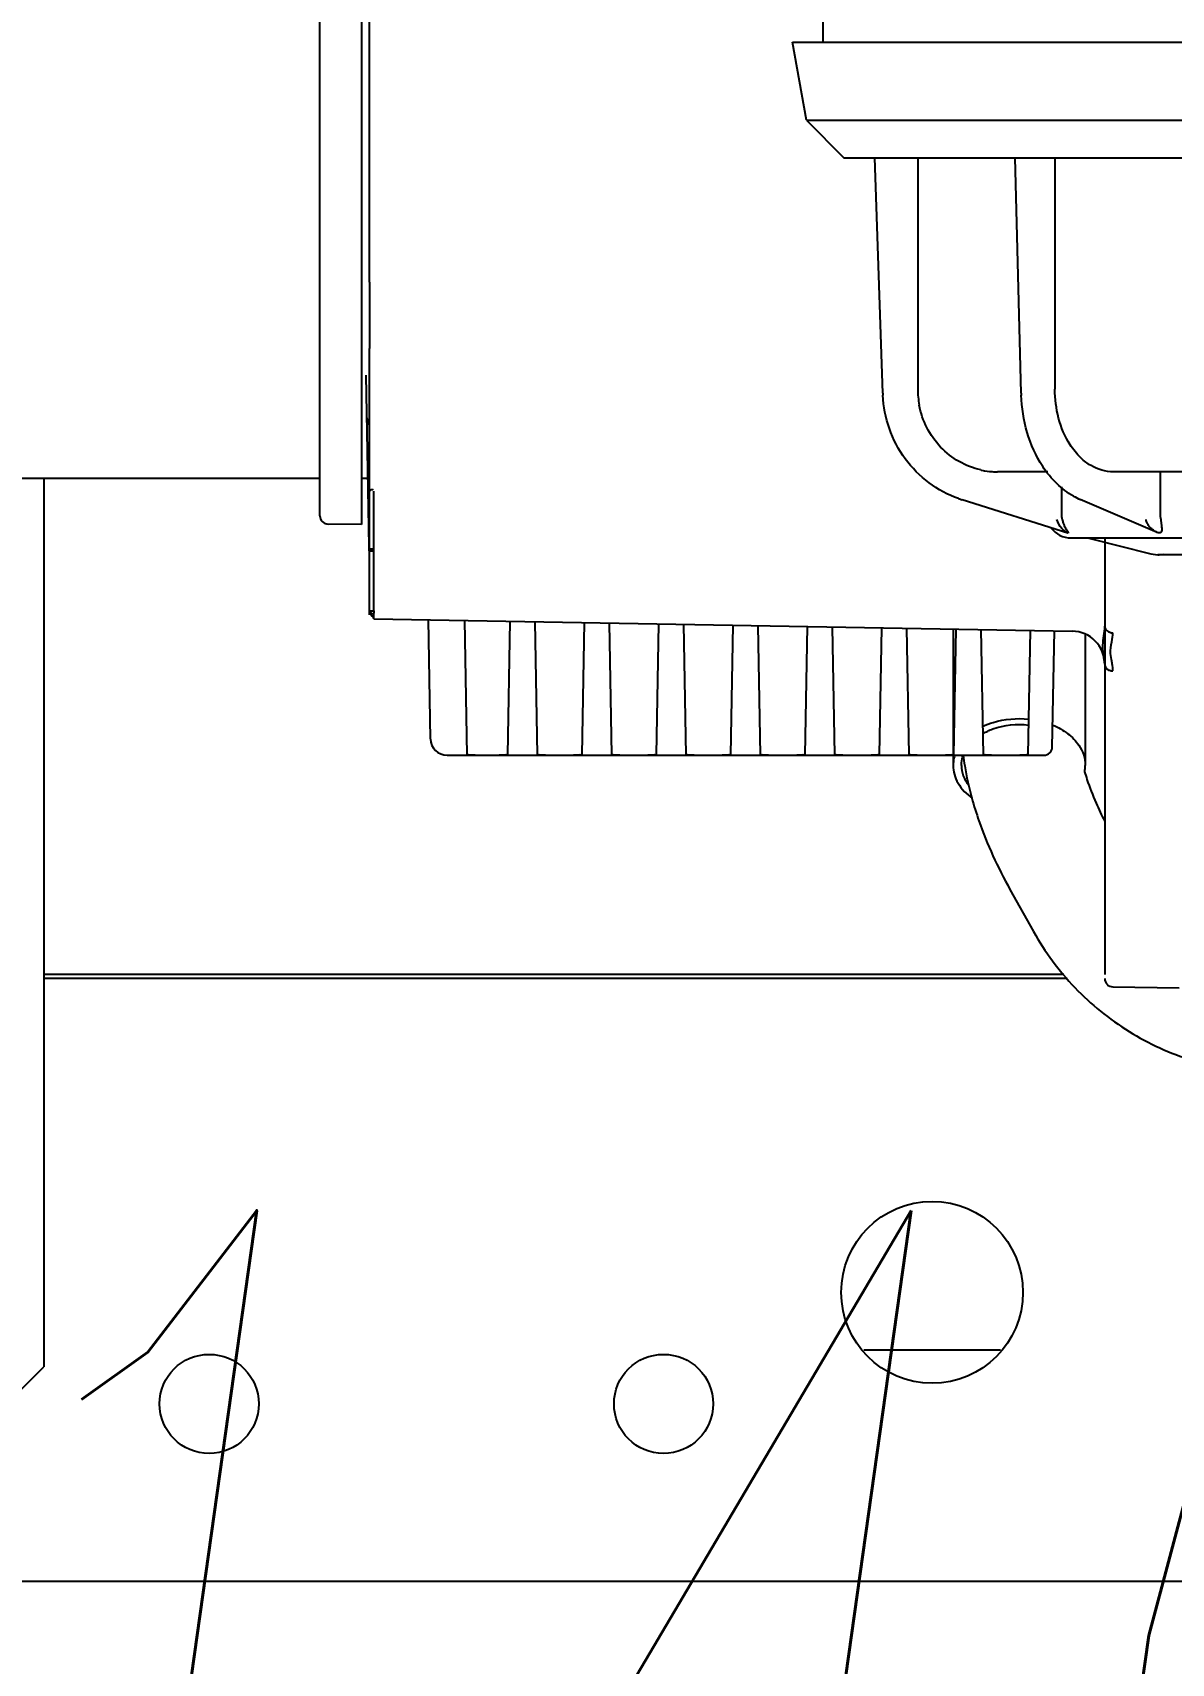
# Model space of a CAD drawing. Header units: millimetres. Extents: x 9130 to 9550, y -18883 to -17651.
# Drawn here: x 9350.471 to 9351.85, y -18047.655 to -18045.682 of the extents above; entities that cross this region are included whole.
import ezdxf

# ---------------------------------------------------------------- set-up
doc = ezdxf.new("R2010")
doc.units = ezdxf.units.MM
for name, color, linetype in [('2588541_VG01DXF_CONTINUOUS_LINE', 7, 'Continuous'), ('3551370_DKREDXF_CONTINUOUS_LINE', 7, 'Continuous'), ('3570567_DXF_CONTINUOUS_LINE', 7, 'Continuous'), ('3570570_DXF_CONTINUOUS_LINE', 7, 'Continuous'), ('3642481_DKREDXF_CONTINUOUS_LINE', 7, 'Continuous'), ('3650520_DXF_CONTINUOUS_LINE', 7, 'Continuous'), ('3884027_DKREDXF_CONTINUOUS_LINE', 7, 'Continuous')]:
    doc.layers.add(name, color=color, linetype=linetype)
doc.styles.add('KOTE ZA MONNTAZU', font='simplex.shx', dxfattribs={"width": 0.7, "oblique": 8, "height": 3})
doc.dimstyles.new('KOTE ZA MONTAZU u cm', dxfattribs={"dimscale": 0, "dimtxt": 1.5, "dimasz": 1.5, "dimexe": 0.8, "dimexo": 0.1, "dimgap": 1, "dimtad": 1, "dimdec": 1, "dimlfac": 10, "dimzin": 12, "dimdsep": 46, "dimtxsty": 'KOTE ZA MONNTAZU', "dimcen": 1.5, "dimclrt": 1, "dimadec": 0, "dimazin": 0, "dimtfac": 1, "dimtdec": 1, "dimtmove": 0, "dimatfit": 3, "dimfxl": 1, "dimtolj": 2, "dimtzin": 0, "dimarcsym": 0})

# ---------------------------------------------------------------- blocks, each defined once
blk = doc.blocks.new('*D1102')
at = {"color": 0, "lineweight": -2, "transparency": 16777216}
for p, q in [((9345.4099, -18047.6265), (9345.4099, -18048.7074)), ((9359.4099, -18047.6265), (9359.4099, -18048.7074)), ((9346.0099, -18048.5074), (9358.8099, -18048.5074))]:
    blk.add_line(p, q, dxfattribs=at)
at = {"color": 0, "transparency": 16777216}
for points in [[(9346.0099, -18048.4074), (9346.0099, -18048.6074), (9345.4099, -18048.5074)], [(9358.8099, -18048.4074), (9358.8099, -18048.6074), (9359.4099, -18048.5074)]]:
    blk.add_solid(points, dxfattribs=at)
at = {"layer": 'Defpoints', "color": 0, "transparency": 16777216}
for p in [(9345.4099, -18047.5265), (9359.4099, -18047.5265), (9359.4099, -18048.5074)]:
    blk.add_point(p, dxfattribs=at)
at = {"color": 1, "transparency": 16777216, "insert": (9352.4099, -18047.7074), "char_height": 3, "width": 6.923188, "attachment_point": 5, "style": 'KOTE ZA MONNTAZU'}
blk.add_mtext('\\A2;{\\H0.4x;140 cm}', dxfattribs=at)

msp = doc.modelspace()

# ---------------------------------------------------------------- linework, layer by layer
at = {"layer": '2588541_VG01DXF_CONTINUOUS_LINE', "color": 7, "linetype": 'Continuous'}
msp.add_line((9351.6542, -18046.7188), (9351.6827, -18046.7699), dxfattribs=at)
msp.add_arc((9352.1201, -18046.4571), 0.3944, 203.5014, 206.9838, dxfattribs=at)
for points, knots in [([(9351.5975, -18046.5564), (9351.5981, -18046.5607), (9351.6006, -18046.5782), (9351.6045, -18046.5955), (9351.608, -18046.6083)], [0, 0, 0, 0, 0.243915, 1, 1, 1, 1]), ([(9351.7445, -18046.5765), (9351.7454, -18046.5796), (9351.7495, -18046.5924), (9351.7543, -18046.6049), (9351.7584, -18046.6143)], [0, 0, 0, 0, 0.239011, 1, 1, 1, 1]), ([(9351.608, -18046.6083), (9351.6106, -18046.6176), (9351.6225, -18046.6558), (9351.6394, -18046.6923), (9351.6542, -18046.7188)], [0, 0, 0, 0, 0.240896, 1, 1, 1, 1]), ([(9351.6827, -18046.7699), (9351.6964, -18046.7944), (9351.7302, -18046.8402), (9351.7964, -18046.8937), (9351.8737, -18046.9291), (9351.9296, -18046.9388), (9351.9575, -18046.94)], [0, 0, 0, 0, 0.250152, 0.501004, 0.751314, 1, 1, 1, 1])]:
    msp.add_open_spline(points, degree=3, knots=knots, dxfattribs=at)
at = {"layer": '3551370_DKREDXF_CONTINUOUS_LINE', "color": 7, "linetype": 'Continuous'}
for p, q in [((9350.8691, -18043.3156), (9350.8691, -18046.2774)), ((9350.8789, -18045.9838), (9350.8789, -18046.0643)), ((9350.8745, -18046.0966), (9350.8782, -18046.3038)), ((9350.8789, -18046.3864), (9350.8789, -18046.2386)), ((9350.884, -18046.3816), (9350.884, -18046.2425)), ((9350.8782, -18046.3065), (9350.884, -18046.3065)), ((9350.8789, -18046.3091), (9350.8841, -18046.3091)), ((9350.8789, -18046.3816), (9350.8841, -18046.3816)), ((9350.9939, -18046.3935), (9350.9968, -18046.5561)), ((9351.0488, -18046.3945), (9351.046, -18046.5561)), ((9351.2288, -18046.3976), (9351.226, -18046.5561)), ((9351.3188, -18046.3992), (9351.316, -18046.5561)), ((9351.4391, -18046.4013), (9351.4418, -18046.5561)), ((9351.6191, -18046.4045), (9351.6218, -18046.5561)), ((9351.6787, -18046.4055), (9351.676, -18046.5561)), ((9351.0068, -18046.5563), (9351.036, -18046.5563)), ((9351.0918, -18046.5563), (9351.126, -18046.5563)), ((9351.1818, -18046.5563), (9351.216, -18046.5563)), ((9351.2718, -18046.5563), (9351.306, -18046.5563)), ((9351.3618, -18046.5563), (9351.396, -18046.5563)), ((9351.4518, -18046.5563), (9351.486, -18046.5563)), ((9351.5418, -18046.5563), (9351.576, -18046.5563)), ((9351.6318, -18046.5563), (9351.666, -18046.5563))]:
    msp.add_line(p, q, dxfattribs=at)
at = {"layer": '3551370_DKREDXF_CONTINUOUS_LINE', "color": 6, "linetype": 'Continuous'}
for p, q in [((9350.8189, -18046.2667), (9350.8189, -18043.3263)), ((9350.8789, -18045.9838), (9350.8789, -18043.5313)), ((9350.8789, -18046.2386), (9350.8789, -18046.0643)), ((9350.8189, -18046.2215), (9350.344, -18046.2215)), ((9350.8767, -18046.2215), (9350.8691, -18046.2215)), ((9350.8691, -18046.2774), (9350.8287, -18046.2767)), ((9351.7689, -18046.2935), (9351.7689, -18046.8218)), ((9350.8782, -18046.3038), (9350.8782, -18046.3092)), ((9350.8795, -18046.3817), (9350.881, -18046.3868)), ((9350.881, -18046.3868), (9350.884, -18046.3895)), ((9350.884, -18046.3916), (9351.7296, -18046.4063)), ((9350.9529, -18046.5368), (9350.9504, -18046.3927)), ((9351.079, -18046.395), (9351.0818, -18046.5561)), ((9351.1388, -18046.396), (9351.136, -18046.5561)), ((9351.169, -18046.3966), (9351.1718, -18046.5561)), ((9351.259, -18046.3981), (9351.2618, -18046.5561)), ((9351.349, -18046.3997), (9351.3518, -18046.5561)), ((9351.4087, -18046.4007), (9351.406, -18046.5561)), ((9351.4987, -18046.4023), (9351.496, -18046.5561)), ((9351.5291, -18046.4028), (9351.5318, -18046.5561)), ((9351.5887, -18046.4045), (9351.586, -18046.5561)), ((9351.7054, -18046.5467), (9351.7079, -18046.406)), ((9351.7689, -18046.4463), (9351.7672, -18046.4355)), ((9350.9729, -18046.5565), (9351.6954, -18046.5565)), ((9351.7787, -18046.8367), (9351.8589, -18046.8381))]:
    msp.add_line(p, q, dxfattribs=at)
for centre, radius, start, end in [((9350.8289, -18046.2667), 0.01, 180, 269), ((9351.7289, -18046.4463), 0.04, 0, 89), ((9350.9729, -18046.5365), 0.02, 181, 270), ((9351.6954, -18046.5465), 0.01, 270, 359), ((9351.7789, -18046.8267), 0.01, 180, 269)]:
    msp.add_arc(centre, radius, start, end, dxfattribs=at)
at = {"layer": '3551370_DKREDXF_CONTINUOUS_LINE', "color": 7, "linetype": 'Continuous'}
for centre, radius, start, end in [((9350.8895, -18046.3815), 0.01, 181, 235.8339), ((9351.8878, -18046.3907), 1.0038, 179.4817, 179.6571), ((9351.3537, -18046.5153), 0.4215, 10.5302, 10.7084), ((9351.6625, -18046.4579), 0.1074, 9.8696, 10.5267), ((9351.7288, -18046.4463), 0.0401, 0.009, 9.8228), ((9351.7789, -18046.4428), 0.0117, 240.3975, 248.8504), ((9351.7791, -18046.4423), 0.0122, 248.7957, 259.2241), ((9351.7282, -18046.4545), 0.0506, 0.0083, 9.7755)]:
    msp.add_arc(centre, radius, start, end, dxfattribs=at)
for points in [[(9350.8754, -18046.1469), (9350.8755, -18046.1494), (9350.8769, -18046.1519), (9350.8788, -18046.1534)], [(9351.7667, -18046.4231), (9351.7669, -18046.4194), (9351.7674, -18046.4158), (9351.7679, -18046.4121)], [(9351.7679, -18046.4121), (9351.7684, -18046.4082), (9351.7689, -18046.4043), (9351.7689, -18046.4004)], [(9351.7694, -18046.4028), (9351.77, -18046.4044), (9351.7714, -18046.4058), (9351.773, -18046.4067)], [(9351.7774, -18046.4192), (9351.7781, -18046.4156), (9351.7787, -18046.4119), (9351.7787, -18046.4083)], [(9351.7672, -18046.433), (9351.7667, -18046.4297), (9351.7665, -18046.4264), (9351.7667, -18046.4231)], [(9351.7759, -18046.4334), (9351.7756, -18046.4287), (9351.7765, -18046.4239), (9351.7774, -18046.4192)], [(9351.7774, -18046.4428), (9351.7768, -18046.4397), (9351.7762, -18046.4366), (9351.7759, -18046.4334)], [(9351.7694, -18046.4488), (9351.77, -18046.4505), (9351.7715, -18046.452), (9351.7731, -18046.4529)]]:
    msp.add_open_spline(points, degree=3, dxfattribs=at)
for points, knots in [([(9350.8755, -18046.1508), (9350.8755, -18046.1514), (9350.8757, -18046.1524), (9350.876, -18046.1534), (9350.8763, -18046.1539)], [0, 0, 0, 0, 0.4914, 1, 1, 1, 1]), ([(9350.8763, -18046.1539), (9350.8766, -18046.1544), (9350.8773, -18046.1555), (9350.8783, -18046.1564), (9350.8788, -18046.1567)], [0, 0, 0, 0, 0.488492, 1, 1, 1, 1]), ([(9350.8789, -18046.2386), (9350.8789, -18046.2381), (9350.8792, -18046.237), (9350.8798, -18046.236), (9350.8802, -18046.2356)], [0, 0, 0, 0, 0.479188, 1, 1, 1, 1]), ([(9350.8802, -18046.2356), (9350.8805, -18046.2354), (9350.881, -18046.2349), (9350.8817, -18046.2348), (9350.882, -18046.2348)], [0, 0, 0, 0, 0.499539, 1, 1, 1, 1]), ([(9350.882, -18046.2348), (9350.8823, -18046.2348), (9350.8828, -18046.2348), (9350.8832, -18046.235), (9350.8834, -18046.2351)], [0, 0, 0, 0, 0.467266, 1, 1, 1, 1]), ([(9350.884, -18046.2425), (9350.884, -18046.2409), (9350.884, -18046.239), (9350.884, -18046.2372), (9350.884, -18046.2369)], [0, 0, 0, 0, 0.87102, 1, 1, 1, 1]), ([(9350.884, -18046.2369), (9350.884, -18046.2369), (9350.884, -18046.2369), (9350.884, -18046.2369), (9350.884, -18046.2369)], [0, 0, 0, 0, 0.574255, 1, 1, 1, 1]), ([(9350.881, -18046.3844), (9350.8808, -18046.3842), (9350.8804, -18046.3838), (9350.8801, -18046.3834), (9350.8799, -18046.3831)], [0, 0, 0, 0, 0.523818, 1, 1, 1, 1]), ([(9350.8826, -18046.3854), (9350.8823, -18046.3853), (9350.8818, -18046.3849), (9350.8812, -18046.3846), (9350.881, -18046.3844)], [0, 0, 0, 0, 0.523311, 1, 1, 1, 1]), ([(9350.884, -18046.3916), (9350.8834, -18046.3916), (9350.8848, -18046.3878), (9350.884, -18046.3864), (9350.884, -18046.3847)], [0, 0, 0, 0, 0.268263, 1, 1, 1, 1]), ([(9351.7689, -18046.4004), (9351.7689, -18046.4008), (9351.769, -18046.4016), (9351.7692, -18046.4024), (9351.7694, -18046.4028)], [0, 0, 0, 0, 0.494398, 1, 1, 1, 1]), ([(9351.773, -18046.4067), (9351.7734, -18046.4069), (9351.7743, -18046.4073), (9351.7752, -18046.4077), (9351.7757, -18046.4078)], [0, 0, 0, 0, 0.495157, 1, 1, 1, 1]), ([(9351.7757, -18046.4078), (9351.7762, -18046.4079), (9351.7772, -18046.4082), (9351.7782, -18046.4083), (9351.7787, -18046.4083)], [0, 0, 0, 0, 0.501875, 1, 1, 1, 1]), ([(9351.7679, -18046.437), (9351.7677, -18046.4363), (9351.7675, -18046.435), (9351.7673, -18046.4336), (9351.7672, -18046.433)], [0, 0, 0, 0, 0.493928, 1, 1, 1, 1]), ([(9351.7689, -18046.4463), (9351.7689, -18046.4468), (9351.769, -18046.4476), (9351.7692, -18046.4484), (9351.7694, -18046.4488)], [0, 0, 0, 0, 0.494892, 1, 1, 1, 1]), ([(9351.7768, -18046.4543), (9351.7771, -18046.4543), (9351.7778, -18046.4544), (9351.7784, -18046.4545), (9351.7787, -18046.4545)], [0, 0, 0, 0, 0.502006, 1, 1, 1, 1]), ([(9351.778, -18046.4459), (9351.7779, -18046.4454), (9351.7777, -18046.4444), (9351.7775, -18046.4433), (9351.7774, -18046.4428)], [0, 0, 0, 0, 0.499176, 1, 1, 1, 1]), ([(9351.0068, -18046.5563), (9351.0044, -18046.5563), (9351.0009, -18046.5566), (9350.9983, -18046.5559), (9350.9968, -18046.5564), (9350.9968, -18046.5561)], [0, 0, 0, 0, 0.707103, 0.923119, 1, 1, 1, 1]), ([(9351.046, -18046.5561), (9351.046, -18046.5564), (9351.0445, -18046.5559), (9351.0419, -18046.5566), (9351.0384, -18046.5563), (9351.036, -18046.5563)], [0, 0, 0, 0, 0.076881, 0.292897, 1, 1, 1, 1]), ([(9351.0918, -18046.5563), (9351.0894, -18046.5563), (9351.0859, -18046.5566), (9351.0833, -18046.5559), (9351.0818, -18046.5564), (9351.0818, -18046.5561)], [0, 0, 0, 0, 0.707103, 0.923119, 1, 1, 1, 1]), ([(9351.136, -18046.5561), (9351.136, -18046.5564), (9351.1345, -18046.5559), (9351.1319, -18046.5566), (9351.1284, -18046.5563), (9351.126, -18046.5563)], [0, 0, 0, 0, 0.076881, 0.292897, 1, 1, 1, 1]), ([(9351.1818, -18046.5563), (9351.1794, -18046.5563), (9351.1759, -18046.5566), (9351.1733, -18046.5559), (9351.1718, -18046.5564), (9351.1718, -18046.5561)], [0, 0, 0, 0, 0.707103, 0.923119, 1, 1, 1, 1]), ([(9351.226, -18046.5561), (9351.226, -18046.5564), (9351.2245, -18046.5559), (9351.2219, -18046.5566), (9351.2184, -18046.5563), (9351.216, -18046.5563)], [0, 0, 0, 0, 0.076881, 0.292897, 1, 1, 1, 1]), ([(9351.2718, -18046.5563), (9351.2694, -18046.5563), (9351.2659, -18046.5566), (9351.2633, -18046.5559), (9351.2618, -18046.5564), (9351.2618, -18046.5561)], [0, 0, 0, 0, 0.707103, 0.923119, 1, 1, 1, 1]), ([(9351.316, -18046.5561), (9351.316, -18046.5564), (9351.3145, -18046.5559), (9351.3119, -18046.5566), (9351.3084, -18046.5563), (9351.306, -18046.5563)], [0, 0, 0, 0, 0.076881, 0.292897, 1, 1, 1, 1]), ([(9351.3618, -18046.5563), (9351.3594, -18046.5563), (9351.3559, -18046.5566), (9351.3533, -18046.5559), (9351.3518, -18046.5564), (9351.3518, -18046.5561)], [0, 0, 0, 0, 0.707102, 0.923118, 1, 1, 1, 1]), ([(9351.406, -18046.5561), (9351.406, -18046.5564), (9351.4045, -18046.5559), (9351.4019, -18046.5566), (9351.3984, -18046.5563), (9351.396, -18046.5563)], [0, 0, 0, 0, 0.076881, 0.292897, 1, 1, 1, 1]), ([(9351.4518, -18046.5563), (9351.4494, -18046.5563), (9351.4459, -18046.5566), (9351.4433, -18046.5559), (9351.4418, -18046.5564), (9351.4418, -18046.5561)], [0, 0, 0, 0, 0.707103, 0.923119, 1, 1, 1, 1]), ([(9351.496, -18046.5561), (9351.496, -18046.5564), (9351.4945, -18046.5559), (9351.4919, -18046.5566), (9351.4884, -18046.5563), (9351.486, -18046.5563)], [0, 0, 0, 0, 0.076881, 0.292897, 1, 1, 1, 1]), ([(9351.5418, -18046.5563), (9351.5394, -18046.5563), (9351.5359, -18046.5566), (9351.5333, -18046.5559), (9351.5318, -18046.5564), (9351.5318, -18046.5561)], [0, 0, 0, 0, 0.707103, 0.923119, 1, 1, 1, 1]), ([(9351.586, -18046.5561), (9351.586, -18046.5564), (9351.5845, -18046.5559), (9351.5819, -18046.5566), (9351.5784, -18046.5563), (9351.576, -18046.5563)], [0, 0, 0, 0, 0.076881, 0.292897, 1, 1, 1, 1]), ([(9351.6318, -18046.5563), (9351.6294, -18046.5563), (9351.6259, -18046.5566), (9351.6233, -18046.5559), (9351.6218, -18046.5564), (9351.6218, -18046.5561)], [0, 0, 0, 0, 0.707103, 0.923119, 1, 1, 1, 1]), ([(9351.676, -18046.5561), (9351.676, -18046.5564), (9351.6745, -18046.5559), (9351.6719, -18046.5566), (9351.6684, -18046.5563), (9351.666, -18046.5563)], [0, 0, 0, 0, 0.076881, 0.292897, 1, 1, 1, 1])]:
    msp.add_open_spline(points, degree=3, knots=knots, dxfattribs=at)
at = {"layer": '3570567_DXF_CONTINUOUS_LINE', "color": 7, "linetype": 'Continuous'}
msp.add_line((9350.4849, -18046.8215), (9351.7192, -18046.8215), dxfattribs=at)
at = {"layer": '3570570_DXF_CONTINUOUS_LINE', "color": 7, "linetype": 'Continuous'}
for p, q in [((9351.7234, -18046.8265), (9350.4849, -18046.8265)), ((9359.4099, -18047.5565), (9345.4099, -18047.5565))]:
    msp.add_line(p, q, dxfattribs=at)
at = {"layer": '3570570_DXF_CONTINUOUS_LINE', "color": 3, "linetype": 'Continuous'}
msp.add_line((9351.6426, -18047.2765), (9351.4772, -18047.2765), dxfattribs=at)
at = {"layer": '3570570_DXF_CONTINUOUS_LINE', "color": 7, "linetype": 'Continuous'}
for centre, radius in [((9351.5599, -18047.2065), 0.11), ((9350.6849, -18047.3415), 0.06), ((9351.2349, -18047.3415), 0.06)]:
    msp.add_circle(centre, radius, dxfattribs=at)
at = {"layer": '3642481_DKREDXF_CONTINUOUS_LINE', "color": 7, "linetype": 'Continuous'}
for p, q in [((9351.5854, -18046.4038), (9351.5854, -18046.5562)), ((9351.7454, -18046.4099), (9351.7454, -18046.5688)), ((9351.5854, -18046.5565), (9351.5854, -18046.5688))]:
    msp.add_line(p, q, dxfattribs=at)
for centre, radius, start, end in [((9351.6275, -18046.5692), 0.0421, 162.4659, 167.3623), ((9351.626, -18046.5688), 0.0406, 167.3572, 179.9409), ((9351.7049, -18046.5688), 0.0405, 348.9442, 359.9581)]:
    msp.add_arc(centre, radius, start, end, dxfattribs=at)
for points, knots in [([(9351.6211, -18046.5217), (9351.6252, -18046.5197), (9351.643, -18046.513), (9351.6625, -18046.5113), (9351.6768, -18046.5128)], [0, 0, 0, 0, 0.241723, 1, 1, 1, 1]), ([(9351.6212, -18046.5304), (9351.6251, -18046.5281), (9351.6425, -18046.5202), (9351.6623, -18046.5183), (9351.6767, -18046.5199)], [0, 0, 0, 0, 0.238958, 1, 1, 1, 1]), ([(9351.706, -18046.52), (9351.7125, -18046.5227), (9351.7243, -18046.5293), (9351.7339, -18046.539), (9351.7375, -18046.5443)], [0, 0, 0, 0, 0.524923, 1, 1, 1, 1]), ([(9351.5954, -18046.5688), (9351.5954, -18046.5677), (9351.5956, -18046.5636), (9351.5965, -18046.5594), (9351.5976, -18046.5565)], [0, 0, 0, 0, 0.247939, 1, 1, 1, 1]), ([(9351.7375, -18046.5443), (9351.74, -18046.548), (9351.744, -18046.5558), (9351.7454, -18046.5646), (9351.7454, -18046.5688)], [0, 0, 0, 0, 0.511297, 1, 1, 1, 1]), ([(9351.5854, -18046.5688), (9351.5854, -18046.5725), (9351.5864, -18046.58), (9351.5927, -18046.5946), (9351.6016, -18046.6036), (9351.6083, -18046.6084)], [0, 0, 0, 0, 0.232749, 0.473749, 1, 1, 1, 1]), ([(9351.5954, -18046.5688), (9351.5954, -18046.573), (9351.597, -18046.5819), (9351.6016, -18046.5896), (9351.6044, -18046.5931)], [0, 0, 0, 0, 0.485555, 1, 1, 1, 1])]:
    msp.add_open_spline(points, degree=3, knots=knots, dxfattribs=at)
at = {"layer": '3650520_DXF_CONTINUOUS_LINE', "color": 7, "linetype": 'Continuous'}
for p in [(9350.4849, -18046.2215), (9350.4349, -18047.3465)]:
    msp.add_line(p, (9350.4849, -18047.2965), dxfattribs=at)
at = {"layer": '3884027_DKREDXF_CONTINUOUS_LINE', "color": 6, "linetype": 'Continuous'}
for p, q in [((9351.428, -18045.6935), (9351.428, -18045.5935)), ((9351.391, -18045.6935), (9352.885, -18045.6935)), ((9351.4077, -18045.788), (9351.391, -18045.6935)), ((9351.4077, -18045.788), (9352.8684, -18045.788)), ((9351.4077, -18045.788), (9351.4532, -18045.8335)), ((9351.4532, -18045.8335), (9352.8229, -18045.8335)), ((9351.5002, -18046.1184), (9351.4905, -18045.8335)), ((9351.5425, -18045.8335), (9351.5425, -18046.1135)), ((9351.6678, -18046.1183), (9351.6606, -18045.8335)), ((9351.7086, -18045.8335), (9351.7086, -18046.1135)), ((9351.7001, -18046.2135), (9351.6391, -18046.2135)), ((9351.9704, -18046.2135), (9351.7793, -18046.2135)), ((9351.8359, -18046.2135), (9351.8359, -18046.2635)), ((9351.7164, -18046.2317), (9351.7164, -18046.2635)), ((9351.7244, -18046.2876), (9351.5964, -18046.2475)), ((9351.8323, -18046.2868), (9351.7393, -18046.247)), ((9351.728, -18046.2935), (9352.548, -18046.2935)), ((9351.748, -18046.2935), (9351.8245, -18046.3128)), ((9351.8245, -18046.3128), (9351.833, -18046.3138)), ((9352.443, -18046.3138), (9351.833, -18046.3138))]:
    msp.add_line(p, q, dxfattribs=at)
for centre, radius, start, end in [((9351.6427, -18046.1136), 0.1426, 181.9589, 182.9427), ((9351.6462, -18046.1135), 0.1036, 180.011, 190.837), ((9351.8579, -18046.1136), 0.1902, 181.4342, 182.2195), ((9351.6391, -18046.12), 0.0935, 257.4129, 258.3971), ((9351.6392, -18046.1197), 0.0938, 258.403, 266.0409), ((9351.6392, -18046.1203), 0.0932, 266.0411, 269.9968), ((9351.6356, -18046.1222), 0.1312, 250.5095, 252.6177), ((9351.7735, -18046.1674), 0.0866, 240.5573, 246.8074), ((9351.7475, -18046.2635), 0.0311, 180.0194, 187.5073), ((9351.7474, -18046.2635), 0.0309, 187.483, 194.4773), ((9351.8777, -18046.2635), 0.0418, 179.9661, 190.6622), ((9351.728, -18046.2635), 0.03, 217.2016, 270), ((9351.833, -18046.2788), 0.035, 270, 281.8845)]:
    msp.add_arc(centre, radius, start, end, dxfattribs=at)
for points, knots in [([(9351.5918, -18046.2459), (9351.5666, -18046.237), (9351.5203, -18046.2024), (9351.5017, -18046.148), (9351.5003, -18046.1209)], [0, 0, 0, 0, 0.496156, 1, 1, 1, 1]), ([(9351.7112, -18046.2281), (9351.7046, -18046.2218), (9351.6798, -18046.1912), (9351.669, -18046.1509), (9351.6678, -18046.1209)], [0, 0, 0, 0, 0.233551, 1, 1, 1, 1]), ([(9351.74, -18046.1967), (9351.735, -18046.1919), (9351.716, -18046.1682), (9351.7086, -18046.1367), (9351.7086, -18046.1135)], [0, 0, 0, 0, 0.229009, 1, 1, 1, 1]), ([(9351.6188, -18046.2112), (9351.6006, -18046.2072), (9351.5658, -18046.1873), (9351.5479, -18046.1516), (9351.5444, -18046.133)], [0, 0, 0, 0, 0.495246, 1, 1, 1, 1]), ([(9351.7174, -18046.2713), (9351.7176, -18046.272), (9351.718, -18046.2734), (9351.7185, -18046.2748), (9351.7187, -18046.2755)], [0, 0, 0, 0, 0.505014, 1, 1, 1, 1]), ([(9351.7187, -18046.2755), (9351.7191, -18046.2766), (9351.7199, -18046.2787), (9351.7209, -18046.2807), (9351.7215, -18046.2817)], [0, 0, 0, 0, 0.522127, 1, 1, 1, 1]), ([(9351.8204, -18046.2755), (9351.8201, -18046.2749), (9351.8195, -18046.2735), (9351.8191, -18046.272), (9351.8189, -18046.2713)], [0, 0, 0, 0, 0.50357, 1, 1, 1, 1]), ([(9351.8226, -18046.2791), (9351.8222, -18046.2786), (9351.8214, -18046.2774), (9351.8207, -18046.2762), (9351.8204, -18046.2755)], [0, 0, 0, 0, 0.497561, 1, 1, 1, 1]), ([(9351.8252, -18046.282), (9351.8247, -18046.2816), (9351.8238, -18046.2807), (9351.823, -18046.2797), (9351.8226, -18046.2791)], [0, 0, 0, 0, 0.500389, 1, 1, 1, 1]), ([(9351.8366, -18046.2713), (9351.837, -18046.2734), (9351.8374, -18046.2775), (9351.8381, -18046.2824), (9351.8377, -18046.2881), (9351.8337, -18046.2874), (9351.8323, -18046.2868)], [0, 0, 0, 0, 0.324272, 0.585672, 0.775977, 1, 1, 1, 1]), ([(9351.7245, -18046.2876), (9351.724, -18046.2874), (9351.7213, -18046.2858), (9351.7187, -18046.2839), (9351.717, -18046.282)], [0, 0, 0, 0, 0.167145, 1, 1, 1, 1]), ([(9351.7215, -18046.2817), (9351.7218, -18046.2824), (9351.7226, -18046.2836), (9351.7234, -18046.2848), (9351.7237, -18046.2854)], [0, 0, 0, 0, 0.529816, 1, 1, 1, 1]), ([(9351.7237, -18046.2854), (9351.7241, -18046.286), (9351.725, -18046.2863), (9351.7247, -18046.2876), (9351.7245, -18046.2876)], [0, 0, 0, 0, 0.775354, 1, 1, 1, 1]), ([(9351.8278, -18046.2842), (9351.8273, -18046.2838), (9351.8264, -18046.2831), (9351.8256, -18046.2824), (9351.8252, -18046.282)], [0, 0, 0, 0, 0.510369, 1, 1, 1, 1]), ([(9351.8323, -18046.2868), (9351.8316, -18046.2865), (9351.83, -18046.2857), (9351.8285, -18046.2847), (9351.8278, -18046.2842)], [0, 0, 0, 0, 0.49005, 1, 1, 1, 1])]:
    msp.add_open_spline(points, degree=3, knots=knots, dxfattribs=at)
for points in [[(9351.7523, -18046.2059), (9351.7478, -18046.2033), (9351.7437, -18046.2002), (9351.74, -18046.1967)], [(9351.7793, -18046.2135), (9351.7699, -18046.2135), (9351.7603, -18046.2106), (9351.7523, -18046.2059)], [(9351.7309, -18046.2428), (9351.7237, -18046.2388), (9351.7171, -18046.2338), (9351.7112, -18046.2281)], [(9351.717, -18046.282), (9351.7142, -18046.279), (9351.712, -18046.2752), (9351.711, -18046.2713)]]:
    msp.add_open_spline(points, degree=3, dxfattribs=at)

# ---------------------------------------------------------------- dimensions: what is measured, and where the dimension line sits
at = {"color": 4}
dim = msp.add_linear_dim(base=(9359.4099, -18048.5074), p1=(9345.4099, -18047.5265), p2=(9359.4099, -18047.5265), text='{\\H0.4x;<>}', dimstyle='KOTE ZA MONTAZU u cm', override={"dimscale": 1, "dimasz": 0.6, "dimexe": 0.2, "dimgap": 0.2, "dimpost": ' cm'}, dxfattribs=at)
dim.commit()
dim.dimension.update_dxf_attribs({"geometry": '*D1102', "text_midpoint": (9352.4099, -18048.5074), "dimtype": 160})

doc.saveas('drawing.dxf')
